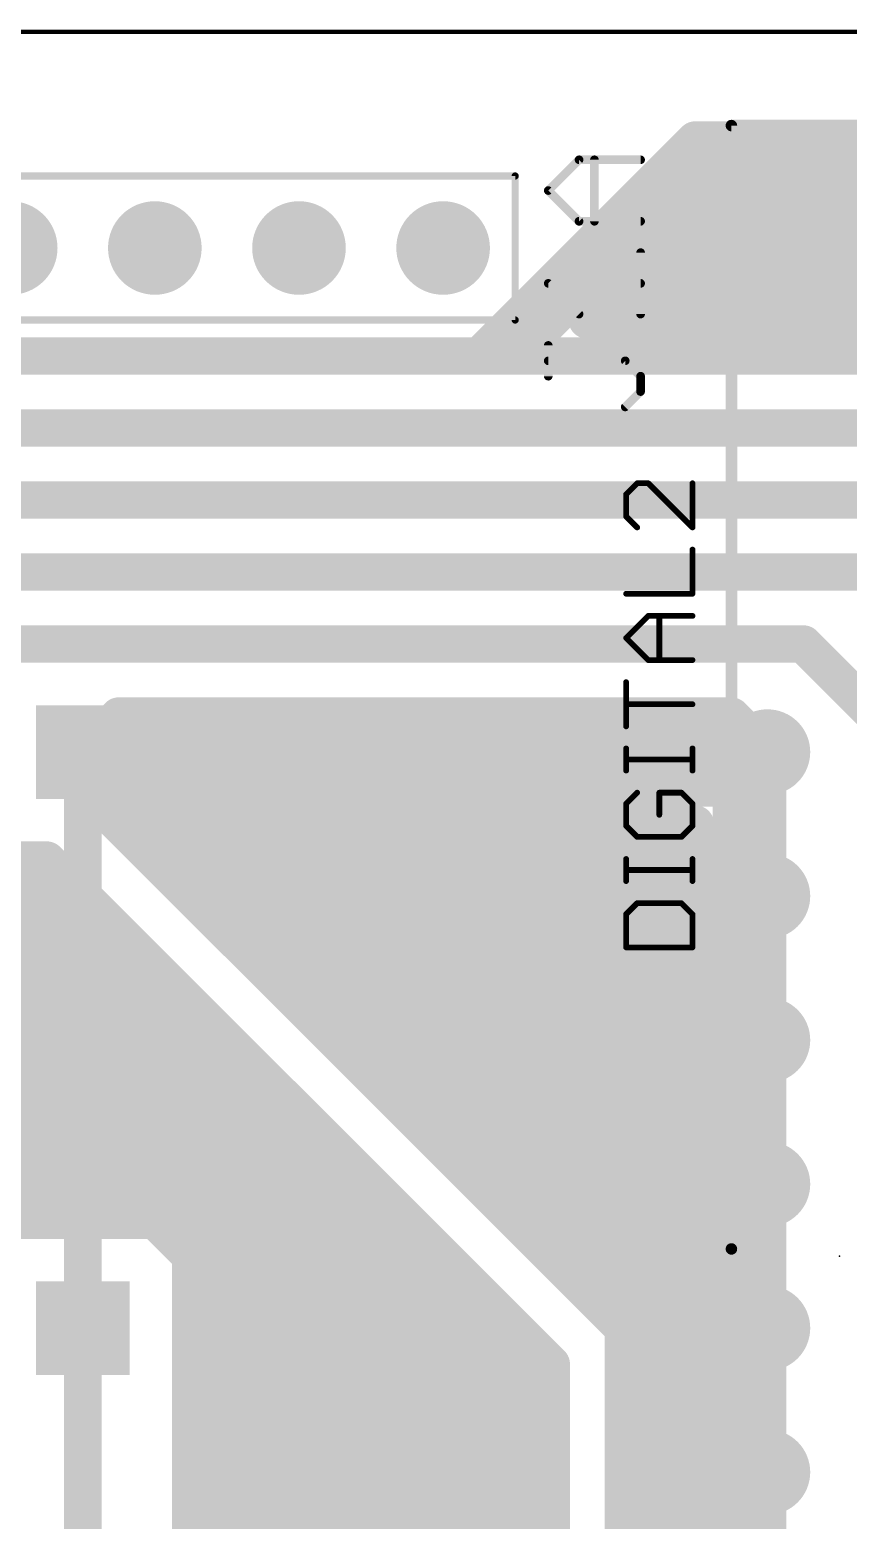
# Model space of a CAD drawing. Extents: x 0 to 64.6, y 0 to 55.9.
# Drawn here: x 32.09 to 46.51, y 29.63 to 55.92 of the extents above; entities that cross this region are included whole.
import ezdxf

# ---------------------------------------------------------------- set-up
doc = ezdxf.new("R2010")
doc.units = 0
for name, color, linetype in [('1', 12, 'CONTINUOUS'), ('16', 132, 'CONTINUOUS'), ('17', 110, 'CONTINUOUS'), ('18', 110, 'CONTINUOUS'), ('21', 253, 'CONTINUOUS'), ('22', 253, 'CONTINUOUS'), ('23', 53, 'CONTINUOUS'), ('25', 253, 'CONTINUOUS')]:
    doc.layers.add(name, color=color, linetype=linetype)

# ---------------------------------------------------------------- blocks, each defined once
blk = doc.blocks.new('RECT')
blk.add_solid([(-0.5, -0.5), (0.5, -0.5), (-0.5, 0.5), (0.5, 0.5)])
blk = doc.blocks.new('ROUNDP')
at = {"const_width": 0.5}
blk.add_lwpolyline([(0, -0.25, 1), (0, 0.25, 1), (0, -0.25)], format="xyb", dxfattribs=at)
blk = doc.blocks.new('SQUAREV')
blk.add_solid([(-0.5, -0.5), (0.5, -0.5), (-0.5, 0.5), (0.5, 0.5)])
blk = doc.blocks.new('ROUNDV')
at = {"const_width": 0.5}
blk.add_lwpolyline([(0, -0.25, 1), (0, 0.25, 1), (0, -0.25)], format="xyb", dxfattribs=at)

msp = doc.modelspace()

# ---------------------------------------------------------------- linework, layer by layer
at = {"layer": '1', "const_width": 0.6604}
msp.add_lwpolyline([(33.02, 33.02), (33.02, 43.18)], dxfattribs=at)
at = {"layer": '1', "const_width": 0.3302}
for points in [[(33.1851, 43.18, 1), (32.8549, 43.18)], [(32.8549, 33.02, 1), (33.1851, 33.02)]]:
    msp.add_lwpolyline(points, format="xyb", dxfattribs=at)
at = {"layer": '16'}
for points, const_width in [([(0, 55.88), (62.23, 55.88)], 0.0762), ([(40.005, 50.165), (43.815, 53.975)], 0.6604), ([(43.815, 53.975), (44.45, 53.975)], 0.6604), ([(43.815, 53.34), (44.45, 53.975)], 0.6604), ([(44.45, 53.975), (56.515, 53.975)], 0.6604), ([(44.45, 53.975), (44.45, 50.165)], 0.6604), ([(40.64, 50.165), (43.815, 53.34)], 0.6604), ([(43.815, 53.34), (43.815, 52.705)], 0.6604), ([(43.815, 52.705), (42.545, 51.435)], 0.6604), ([(43.815, 52.705), (43.815, 52.07)], 0.6604), ([(43.815, 52.07), (43.18, 51.435)], 0.6604), ([(43.815, 50.8), (43.815, 52.07)], 0.6604), ([(42.545, 51.435), (41.91, 50.8)], 0.6604), ([(42.545, 51.435), (43.18, 51.435)], 0.6604), ([(43.815, 50.8), (43.18, 51.435)], 0.6604), ([(41.91, 50.8), (43.815, 50.8)], 0.6604), ([(44.45, 50.165), (43.815, 50.8)], 0.6604), ([(40.005, 50.165), (28.575, 50.165)], 0.6604), ([(40.64, 50.165), (40.005, 50.165)], 0.6604), ([(44.45, 50.165), (40.64, 50.165)], 0.6604), ([(48.895, 50.165), (44.45, 50.165)], 0.6604), ([(19.685, 48.895), (48.26, 48.895)], 0.6604), ([(18.415, 47.625), (47.625, 47.625)], 0.6604), ([(46.99, 46.355), (17.145, 46.355)], 0.6604), ([(15.875, 45.085), (45.72, 45.085)], 0.6604), ([(47.625, 43.18), (45.72, 45.085)], 0.6604), ([(34.925, 34.29), (25.4, 43.815)], 0.6604), ([(33.02, 43.18), (33.655, 43.815)], 0.6604), ([(33.655, 43.815), (44.45, 43.815)], 0.6604), ([(44.45, 43.815), (45.085, 43.18)], 0.6604), ([(36.83, 34.29), (27.94, 43.18)], 0.6604), ([(40.64, 31.75), (29.21, 43.18)], 0.6604), ([(29.845, 43.18), (40.64, 32.385)], 0.6604), ([(33.02, 42.545), (33.02, 43.18)], 0.6604), ([(33.02, 43.18), (44.45, 43.18)], 0.6604), ([(44.45, 43.18), (45.085, 42.545)], 0.6604), ([(45.085, 43.18), (45.085, 42.545)], 0.6604), ([(35.56, 34.29), (27.305, 42.545)], 0.6604), ([(27.94, 42.545), (35.56, 34.925)], 0.6604), ([(29.21, 42.545), (39.37, 32.385)], 0.6604), ([(33.655, 41.91), (33.02, 42.545)], 0.6604), ([(33.02, 42.545), (33.655, 42.545)], 0.6604), ([(34.29, 42.545), (33.655, 42.545)], 0.6604), ([(33.655, 42.545), (42.545, 33.655)], 0.6604), ([(42.545, 34.29), (34.29, 42.545)], 0.6604), ([(34.29, 42.545), (34.925, 42.545)], 0.6604), ([(35.56, 42.545), (34.925, 42.545)], 0.6604), ([(34.925, 42.545), (42.545, 34.925)], 0.6604), ([(42.545, 35.56), (35.56, 42.545)], 0.6604), ([(35.56, 42.545), (36.195, 42.545)], 0.6604), ([(36.83, 42.545), (36.195, 42.545)], 0.6604), ([(36.195, 42.545), (42.545, 36.195)], 0.6604), ([(37.465, 42.545), (36.83, 42.545)], 0.6604), ([(36.83, 42.545), (42.545, 36.83)], 0.6604), ([(42.545, 37.465), (37.465, 42.545)], 0.6604), ([(37.465, 42.545), (38.1, 42.545)], 0.6604), ([(38.735, 42.545), (38.1, 42.545)], 0.6604), ([(38.1, 42.545), (42.545, 38.1)], 0.6604), ([(42.545, 38.735), (38.735, 42.545)], 0.6604), ([(38.735, 42.545), (39.37, 42.545)], 0.6604), ([(39.37, 42.545), (40.005, 42.545)], 0.6604), ([(42.545, 39.37), (39.37, 42.545)], 0.6604), ([(40.005, 42.545), (43.18, 39.37)], 0.6604), ([(40.005, 42.545), (40.64, 42.545)], 0.6604), ([(41.91, 42.545), (40.64, 42.545)], 0.6604), ([(40.64, 42.545), (41.275, 41.91)], 0.6604), ([(41.91, 42.545), (41.275, 41.91)], 0.6604), ([(44.45, 42.545), (41.91, 42.545)], 0.6604), ([(42.545, 41.91), (41.91, 42.545)], 0.6604), ([(45.085, 42.545), (44.45, 41.91)], 0.6604), ([(44.45, 41.91), (44.45, 42.545)], 0.6604), ([(45.085, 42.545), (45.085, 40.64)], 0.6604), ([(25.4, 41.91), (32.385, 34.925)], 0.6604), ([(26.67, 41.91), (33.655, 34.925)], 0.6604), ([(42.545, 33.655), (33.655, 41.91)], 0.6604), ([(42.545, 33.02), (33.655, 41.91)], 0.6604), ([(41.275, 41.91), (41.91, 41.275)], 0.6604), ([(41.91, 41.275), (42.545, 41.91)], 0.6604), ([(42.545, 41.91), (41.91, 41.91)], 0.6604), ([(42.545, 40.64), (42.545, 41.91)], 0.6604), ([(42.545, 41.91), (43.815, 41.91)], 0.6604), ([(33.02, 34.925), (26.67, 41.275)], 0.6604), ([(32.385, 41.275), (31.75, 41.275)], 0.6604), ([(41.275, 32.385), (32.385, 41.275)], 0.6604), ([(41.91, 41.275), (42.545, 40.64)], 0.6604), ([(45.085, 38.1), (45.085, 40.64)], 0.6604), ([(43.18, 39.37), (42.545, 39.37)], 0.6604), ([(42.545, 38.1), (42.545, 38.735)], 0.6604), ([(45.085, 35.56), (45.085, 38.1)], 0.6604), ([(42.545, 36.83), (42.545, 37.465)], 0.6604), ([(42.545, 36.195), (42.545, 36.83)], 0.6604), ([(42.545, 34.925), (42.545, 35.56)], 0.6604), ([(45.085, 33.02), (45.085, 35.56)], 0.6604), ([(32.385, 34.925), (31.75, 34.925)], 0.6604), ([(32.385, 34.925), (33.02, 34.925)], 0.6604), ([(33.655, 34.925), (33.02, 34.925)], 0.6604), ([(33.655, 34.925), (34.29, 34.925)], 0.6604), ([(34.29, 34.925), (35.56, 33.655)], 0.6604), ([(35.56, 34.29), (35.56, 34.925)], 0.6604), ([(35.56, 34.925), (36.195, 34.29)], 0.6604), ([(34.925, 32.385), (34.925, 34.29)], 0.6604), ([(35.56, 33.655), (35.56, 34.29)], 0.6604), ([(36.83, 34.29), (35.56, 34.29)], 0.6604), ([(36.195, 33.655), (36.83, 34.29)], 0.6604), ([(37.465, 33.655), (36.83, 34.29)], 0.6604), ([(42.545, 33.655), (42.545, 34.29)], 0.6604), ([(35.56, 33.02), (35.56, 33.655)], 0.6604), ([(35.56, 33.655), (36.195, 33.655)], 0.6604), ([(36.195, 33.655), (37.465, 33.655)], 0.6604), ([(37.465, 33.655), (38.1, 33.02)], 0.6604), ([(42.545, 33.655), (42.545, 33.02)], 0.6604), ([(33.02, 11.43), (33.02, 33.02)], 0.6604), ([(38.1, 33.02), (35.56, 33.02)], 0.6604), ([(35.56, 31.75), (35.56, 33.02)], 0.6604), ([(38.735, 32.385), (38.1, 33.02)], 0.6604), ([(42.545, 26.035), (42.545, 33.02)], 0.6604), ([(45.085, 30.48), (45.085, 33.02)], 0.6604), ([(34.925, 24.765), (34.925, 32.385)], 0.6604), ([(35.56, 31.75), (34.925, 32.385)], 0.6604), ([(34.925, 32.385), (38.735, 32.385)], 0.6604), ([(39.37, 32.385), (38.735, 32.385)], 0.6604), ([(39.37, 32.385), (40.005, 31.75)], 0.6604), ([(40.64, 32.385), (40.64, 31.75)], 0.6604), ([(41.275, 29.21), (41.275, 32.385)], 0.6604), ([(40.005, 31.75), (35.56, 31.75)], 0.6604), ([(45.085, 27.94), (45.085, 30.48)], 0.6604)]:
    msp.add_lwpolyline(points, dxfattribs=dict(at, const_width=const_width))
at = {"layer": '16', "const_width": 0.3302}
for points in [[(43.815, 54.1401, 1), (43.815, 53.8099)], [(43.9317, 53.8583, 1), (43.6983, 54.0917)], [(44.45, 54.1401, 1), (44.45, 53.8099)], [(44.6151, 53.975, 1), (44.2849, 53.975)], [(44.5667, 53.8583, 1), (44.3333, 54.0917)], [(44.45, 53.8099, 1), (44.45, 54.1401)], [(43.9801, 53.34, 1), (43.6499, 53.34)], [(43.6983, 53.4567, 1), (43.9317, 53.2233)], [(43.9317, 53.2233, 1), (43.6983, 53.4567)], [(43.9801, 52.705, 1), (43.6499, 52.705)], [(43.6499, 52.705, 1), (43.9801, 52.705)], [(43.9317, 52.5883, 1), (43.6983, 52.8217)], [(43.9801, 52.07, 1), (43.6499, 52.07)], [(43.9317, 51.9533, 1), (43.6983, 52.1867)], [(43.6499, 52.07, 1), (43.9801, 52.07)], [(42.545, 51.6001, 1), (42.545, 51.2699)], [(42.4283, 51.5517, 1), (42.6617, 51.3183)], [(42.6617, 51.3183, 1), (42.4283, 51.5517)], [(43.2967, 51.5517, 1), (43.0633, 51.3183)], [(43.0633, 51.5517, 1), (43.2967, 51.3183)], [(43.18, 51.2699, 1), (43.18, 51.6001)], [(41.91, 50.9651, 1), (41.91, 50.6349)], [(41.7933, 50.9167, 1), (42.0267, 50.6833)], [(43.9317, 50.9167, 1), (43.6983, 50.6833)], [(43.6983, 50.6833, 1), (43.9317, 50.9167)], [(43.815, 50.6349, 1), (43.815, 50.9651)], [(43.6499, 50.8, 1), (43.9801, 50.8)], [(40.005, 50.3301, 1), (40.005, 49.9999)], [(40.005, 49.9999, 1), (40.005, 50.3301)], [(40.64, 50.3301, 1), (40.64, 49.9999)], [(40.64, 49.9999, 1), (40.64, 50.3301)], [(44.45, 50.3301, 1), (44.45, 49.9999)], [(44.45, 49.9999, 1), (44.45, 50.3301)], [(39.8883, 50.2817, 1), (40.1217, 50.0483)], [(40.5233, 50.2817, 1), (40.7567, 50.0483)], [(44.2849, 50.165, 1), (44.6151, 50.165)], [(44.3333, 50.0483, 1), (44.5667, 50.2817)], [(45.8367, 45.2017, 1), (45.6033, 44.9683)], [(45.72, 44.9199, 1), (45.72, 45.2501)], [(33.655, 43.9801, 1), (33.655, 43.6499)], [(33.7717, 43.6983, 1), (33.5383, 43.9317)], [(44.5667, 43.9317, 1), (44.3333, 43.6983)], [(44.45, 43.6499, 1), (44.45, 43.9801)], [(33.1851, 43.18, 1), (32.8549, 43.18)], [(33.02, 43.3451, 1), (33.02, 43.0149)], [(32.9033, 43.2967, 1), (33.1367, 43.0633)], [(44.5667, 43.2967, 1), (44.3333, 43.0633)], [(44.45, 43.0149, 1), (44.45, 43.3451)], [(45.2501, 43.18, 1), (44.9199, 43.18)], [(44.9683, 43.0633, 1), (45.2017, 43.2967)], [(33.02, 42.7101, 1), (33.02, 42.3799)], [(33.1367, 42.6617, 1), (32.9033, 42.4283)], [(33.655, 42.7101, 1), (33.655, 42.3799)], [(33.7717, 42.6617, 1), (33.5383, 42.4283)], [(33.655, 42.3799, 1), (33.655, 42.7101)], [(34.29, 42.7101, 1), (34.29, 42.3799)], [(34.4067, 42.6617, 1), (34.1733, 42.4283)], [(34.29, 42.3799, 1), (34.29, 42.7101)], [(34.925, 42.7101, 1), (34.925, 42.3799)], [(35.0417, 42.6617, 1), (34.8083, 42.4283)], [(34.925, 42.3799, 1), (34.925, 42.7101)], [(35.56, 42.7101, 1), (35.56, 42.3799)], [(35.6767, 42.6617, 1), (35.4433, 42.4283)], [(35.56, 42.3799, 1), (35.56, 42.7101)], [(36.195, 42.7101, 1), (36.195, 42.3799)], [(36.3117, 42.6617, 1), (36.0783, 42.4283)], [(36.195, 42.3799, 1), (36.195, 42.7101)], [(36.83, 42.7101, 1), (36.83, 42.3799)], [(36.9467, 42.6617, 1), (36.7133, 42.4283)], [(36.83, 42.3799, 1), (36.83, 42.7101)], [(37.465, 42.7101, 1), (37.465, 42.3799)], [(37.5817, 42.6617, 1), (37.3483, 42.4283)], [(37.465, 42.3799, 1), (37.465, 42.7101)], [(38.1, 42.7101, 1), (38.1, 42.3799)], [(38.2167, 42.6617, 1), (37.9833, 42.4283)], [(38.1, 42.3799, 1), (38.1, 42.7101)], [(38.735, 42.7101, 1), (38.735, 42.3799)], [(38.8517, 42.6617, 1), (38.6183, 42.4283)], [(38.735, 42.3799, 1), (38.735, 42.7101)], [(39.37, 42.7101, 1), (39.37, 42.3799)], [(39.4867, 42.6617, 1), (39.2533, 42.4283)], [(39.37, 42.3799, 1), (39.37, 42.7101)], [(40.005, 42.7101, 1), (40.005, 42.3799)], [(40.1217, 42.6617, 1), (39.8883, 42.4283)], [(40.005, 42.3799, 1), (40.005, 42.7101)], [(40.64, 42.7101, 1), (40.64, 42.3799)], [(40.7567, 42.6617, 1), (40.5233, 42.4283)], [(40.64, 42.3799, 1), (40.64, 42.7101)], [(41.91, 42.7101, 1), (41.91, 42.3799)], [(42.0267, 42.6617, 1), (41.7933, 42.4283)], [(42.0267, 42.4283, 1), (41.7933, 42.6617)], [(41.91, 42.3799, 1), (41.91, 42.7101)], [(44.6151, 42.545, 1), (44.2849, 42.545)], [(44.45, 42.3799, 1), (44.45, 42.7101)], [(45.2501, 42.545, 1), (44.9199, 42.545)], [(45.2017, 42.4283, 1), (44.9683, 42.6617)], [(32.8549, 42.545, 1), (33.1851, 42.545)], [(44.9199, 42.545, 1), (45.2501, 42.545)], [(44.9683, 42.4283, 1), (45.2017, 42.6617)], [(33.7673, 42.031, 1), (33.5427, 41.789)], [(33.7717, 42.0267, 1), (33.5383, 41.7933)], [(33.5383, 41.7933, 1), (33.7717, 42.0267)], [(41.3917, 42.0267, 1), (41.1583, 41.7933)], [(41.1583, 42.0267, 1), (41.3917, 41.7933)], [(41.1583, 41.7933, 1), (41.3917, 42.0267)], [(41.91, 42.0751, 1), (41.91, 41.7449)], [(42.7101, 41.91, 1), (42.3799, 41.91)], [(42.545, 42.0751, 1), (42.545, 41.7449)], [(42.6617, 41.7933, 1), (42.4283, 42.0267)], [(42.4283, 41.7933, 1), (42.6617, 42.0267)], [(42.545, 41.7449, 1), (42.545, 42.0751)], [(43.815, 41.7449, 1), (43.815, 42.0751)], [(44.2849, 41.91, 1), (44.6151, 41.91)], [(44.3333, 42.0267, 1), (44.5667, 41.7933)], [(32.5017, 41.3917, 1), (32.2683, 41.1583)], [(32.385, 41.1099, 1), (32.385, 41.4401)], [(42.0267, 41.3917, 1), (41.7933, 41.1583)], [(41.7933, 41.3917, 1), (42.0267, 41.1583)], [(41.7933, 41.1583, 1), (42.0267, 41.3917)], [(42.3799, 40.64, 1), (42.7101, 40.64)], [(42.4283, 40.5233, 1), (42.6617, 40.7567)], [(45.2501, 40.64, 1), (44.9199, 40.64)], [(44.9199, 40.64, 1), (45.2501, 40.64)], [(42.545, 39.5351, 1), (42.545, 39.2049)], [(43.18, 39.2049, 1), (43.18, 39.5351)], [(42.4283, 39.2533, 1), (42.6617, 39.4867)], [(43.0633, 39.2533, 1), (43.2967, 39.4867)], [(42.7101, 38.735, 1), (42.3799, 38.735)], [(42.4283, 38.6183, 1), (42.6617, 38.8517)], [(42.4283, 37.9833, 1), (42.6617, 38.2167)], [(45.2501, 38.1, 1), (44.9199, 38.1)], [(42.3799, 38.1, 1), (42.7101, 38.1)], [(44.9199, 38.1, 1), (45.2501, 38.1)], [(42.7101, 37.465, 1), (42.3799, 37.465)], [(42.4283, 37.3483, 1), (42.6617, 37.5817)], [(42.7101, 36.83, 1), (42.3799, 36.83)], [(42.4283, 36.7133, 1), (42.6617, 36.9467)], [(42.3799, 36.83, 1), (42.7101, 36.83)], [(42.3799, 36.195, 1), (42.7101, 36.195)], [(42.4283, 36.0783, 1), (42.6617, 36.3117)], [(42.7101, 35.56, 1), (42.3799, 35.56)], [(42.4283, 35.4433, 1), (42.6617, 35.6767)], [(45.2501, 35.56, 1), (44.9199, 35.56)], [(44.9199, 35.56, 1), (45.2501, 35.56)], [(32.385, 35.0901, 1), (32.385, 34.7599)], [(32.385, 34.7599, 1), (32.385, 35.0901)], [(33.02, 35.0901, 1), (33.02, 34.7599)], [(33.02, 34.7599, 1), (33.02, 35.0901)], [(33.655, 35.0901, 1), (33.655, 34.7599)], [(33.655, 34.7599, 1), (33.655, 35.0901)], [(34.4067, 35.0417, 1), (34.1733, 34.8083)], [(34.29, 34.7599, 1), (34.29, 35.0901)], [(35.7251, 34.925, 1), (35.3949, 34.925)], [(35.6767, 35.0417, 1), (35.4433, 34.8083)], [(32.2683, 34.8083, 1), (32.5017, 35.0417)], [(32.9033, 34.8083, 1), (33.1367, 35.0417)], [(33.5383, 34.8083, 1), (33.7717, 35.0417)], [(35.4433, 34.8083, 1), (35.6767, 35.0417)], [(42.3799, 34.925, 1), (42.7101, 34.925)], [(42.4283, 34.8083, 1), (42.6617, 35.0417)], [(35.0901, 34.29, 1), (34.7599, 34.29)], [(34.8083, 34.1733, 1), (35.0417, 34.4067)], [(35.7251, 34.29, 1), (35.3949, 34.29)], [(35.56, 34.4551, 1), (35.56, 34.1249)], [(35.3949, 34.29, 1), (35.7251, 34.29)], [(35.4433, 34.1733, 1), (35.6767, 34.4067)], [(36.0783, 34.1733, 1), (36.3117, 34.4067)], [(36.9467, 34.4067, 1), (36.7133, 34.1733)], [(36.9467, 34.1733, 1), (36.7133, 34.4067)], [(36.7133, 34.1733, 1), (36.9467, 34.4067)], [(36.83, 34.1249, 1), (36.83, 34.4551)], [(42.7101, 34.29, 1), (42.3799, 34.29)], [(42.4283, 34.1733, 1), (42.6617, 34.4067)], [(35.7251, 33.655, 1), (35.3949, 33.655)], [(35.56, 33.8201, 1), (35.56, 33.4899)], [(35.4433, 33.5383, 1), (35.6767, 33.7717)], [(36.195, 33.8201, 1), (36.195, 33.4899)], [(36.0783, 33.7717, 1), (36.3117, 33.5383)], [(36.195, 33.4899, 1), (36.195, 33.8201)], [(37.5817, 33.7717, 1), (37.3483, 33.5383)], [(37.3483, 33.5383, 1), (37.5817, 33.7717)], [(37.465, 33.4899, 1), (37.465, 33.8201)], [(42.7101, 33.655, 1), (42.3799, 33.655)], [(42.4283, 33.5383, 1), (42.6617, 33.7717)], [(42.4327, 33.534, 1), (42.6573, 33.776)], [(35.3949, 33.655, 1), (35.7251, 33.655)], [(42.3799, 33.655, 1), (42.7101, 33.655)], [(33.1851, 33.02, 1), (32.8549, 33.02)], [(35.56, 33.1851, 1), (35.56, 32.8549)], [(35.7251, 33.02, 1), (35.3949, 33.02)], [(35.3949, 33.02, 1), (35.7251, 33.02)], [(38.2167, 33.1367, 1), (37.9833, 32.9033)], [(37.9833, 32.9033, 1), (38.2167, 33.1367)], [(38.1, 32.8549, 1), (38.1, 33.1851)], [(42.7101, 33.02, 1), (42.3799, 33.02)], [(42.3799, 33.02, 1), (42.7101, 33.02)], [(42.4283, 32.9033, 1), (42.6617, 33.1367)], [(45.2501, 33.02, 1), (44.9199, 33.02)], [(44.9199, 33.02, 1), (45.2501, 33.02)], [(35.0901, 32.385, 1), (34.7599, 32.385)], [(34.925, 32.5501, 1), (34.925, 32.2199)], [(35.0417, 32.5017, 1), (34.8083, 32.2683)], [(38.735, 32.5501, 1), (38.735, 32.2199)], [(38.6183, 32.2683, 1), (38.8517, 32.5017)], [(38.735, 32.2199, 1), (38.735, 32.5501)], [(39.4867, 32.5017, 1), (39.2533, 32.2683)], [(39.2533, 32.2683, 1), (39.4867, 32.5017)], [(39.37, 32.2199, 1), (39.37, 32.5501)], [(40.8051, 32.385, 1), (40.4749, 32.385)], [(40.5233, 32.2683, 1), (40.7567, 32.5017)], [(41.4401, 32.385, 1), (41.1099, 32.385)], [(41.1583, 32.2683, 1), (41.3917, 32.5017)], [(34.7599, 32.385, 1), (35.0901, 32.385)], [(35.56, 31.9151, 1), (35.56, 31.5849)], [(40.005, 31.5849, 1), (40.005, 31.9151)], [(35.3949, 31.75, 1), (35.7251, 31.75)], [(35.4433, 31.6333, 1), (35.6767, 31.8667)], [(39.8883, 31.6333, 1), (40.1217, 31.8667)], [(40.4749, 31.75, 1), (40.8051, 31.75)], [(40.5233, 31.6333, 1), (40.7567, 31.8667)], [(45.2501, 30.48, 1), (44.9199, 30.48)], [(44.9199, 30.48, 1), (45.2501, 30.48)]]:
    msp.add_lwpolyline(points, format="xyb", dxfattribs=at)
at = {"layer": '21'}
for points, const_width in [([(44.45, 54.229), (60.706, 54.229)], 0.2032), ([(44.45, 54.229), (44.45, 34.417)], 0.2032), ([(20.32, 53.34), (40.64, 53.34)], 0.127), ([(40.64, 53.34), (40.64, 50.8)], 0.127), ([(40.64, 50.8), (20.32, 50.8)], 0.127)]:
    msp.add_lwpolyline(points, dxfattribs=dict(at, const_width=const_width))
for points, const_width in [([(44.45, 54.2798, 1), (44.45, 54.1782)], 0.1016), ([(44.5008, 54.229, 1), (44.3992, 54.229)], 0.1016), ([(40.6718, 53.34, 1), (40.6082, 53.34)], 0.0635), ([(40.64, 53.3083, 1), (40.64, 53.3718)], 0.0635), ([(40.6082, 50.8, 1), (40.6718, 50.8)], 0.0635), ([(40.64, 50.7683, 1), (40.64, 50.8318)], 0.0635), ([(44.3992, 34.417, 1), (44.5008, 34.417)], 0.1016)]:
    msp.add_lwpolyline(points, format="xyb", dxfattribs=dict(at, const_width=const_width))
at = {"layer": '22', "const_width": 0.2032}
msp.add_lwpolyline([(44.45, 14.351), (44.45, 34.417)], dxfattribs=at)
at = {"layer": '22', "const_width": 0.1016}
msp.add_lwpolyline([(44.5008, 34.417, 1), (44.3992, 34.417)], format="xyb", dxfattribs=at)
at = {"layer": '23'}
msp.add_point((46.355, 34.29), dxfattribs=at)
at = {"layer": '25'}
for points, const_width in [([(41.2228, 53.0834), (41.7651, 53.6257)], 0.1524), ([(41.7651, 53.6257), (42.8498, 53.6257)], 0.1524), ([(42.0363, 52.541), (42.0363, 53.6257)], 0.1524), ([(41.7651, 52.541), (41.2228, 53.0834)], 0.1524), ([(42.8498, 52.541), (41.7651, 52.541)], 0.1524), ([(42.8498, 50.9039), (42.8498, 51.9885)], 0.1524), ([(41.7651, 50.9039), (41.2228, 51.4462)], 0.1524), ([(41.2228, 51.4462), (42.8498, 51.4462)], 0.1524), ([(41.2228, 49.8091), (41.2228, 50.3514)], 0.1524), ([(42.5786, 50.0802), (41.2228, 50.0802)], 0.1524), ([(42.8498, 49.8091), (42.5786, 50.0802)], 0.1524), ([(42.8498, 49.5379), (42.8498, 49.8091)], 0.1524), ([(42.5786, 49.2667), (42.8498, 49.5379)], 0.1524), ([(42.7897, 47.921), (42.5948, 47.7261)], 0.1016), ([(42.9846, 47.921), (42.7897, 47.921)], 0.1016), ([(43.7642, 47.1414), (42.9846, 47.921)], 0.1016), ([(43.7642, 47.921), (43.7642, 47.1414)], 0.1016), ([(42.5948, 47.7261), (42.5948, 47.3363)], 0.1016), ([(42.5948, 47.3363), (42.7897, 47.1414)], 0.1016), ([(43.7642, 45.972), (43.7642, 46.7516)], 0.1016), ([(42.5948, 45.972), (43.7642, 45.972)], 0.1016), ([(42.5948, 45.1924), (42.9846, 45.5822)], 0.1016), ([(42.9846, 45.5822), (43.7642, 45.5822)], 0.1016), ([(43.1795, 44.8026), (43.1795, 45.5822)], 0.1016), ([(42.9846, 44.8026), (42.5948, 45.1924)], 0.1016), ([(43.7642, 44.8026), (42.9846, 44.8026)], 0.1016), ([(42.5948, 43.6332), (42.5948, 44.4128)], 0.1016), ([(43.7642, 44.023), (42.5948, 44.023)], 0.1016), ([(42.5948, 42.8536), (42.5948, 43.2434)], 0.1016), ([(43.7642, 42.8536), (43.7642, 43.2434)], 0.1016), ([(43.7642, 43.0485), (42.5948, 43.0485)], 0.1016), ([(42.7897, 42.4638), (42.5948, 42.2689)], 0.1016), ([(42.5948, 42.2689), (42.5948, 41.8791)], 0.1016), ([(43.5693, 42.4638), (43.1795, 42.4638)], 0.1016), ([(43.1795, 42.4638), (43.1795, 42.074)], 0.1016), ([(43.7642, 42.2689), (43.5693, 42.4638)], 0.1016), ([(43.7642, 41.8791), (43.7642, 42.2689)], 0.1016), ([(42.5948, 41.8791), (42.7897, 41.6842)], 0.1016), ([(43.5693, 41.6842), (43.7642, 41.8791)], 0.1016), ([(42.7897, 41.6842), (43.5693, 41.6842)], 0.1016), ([(42.5948, 40.9046), (42.5948, 41.2944)], 0.1016), ([(43.7642, 40.9046), (43.7642, 41.2944)], 0.1016), ([(43.7642, 41.0995), (42.5948, 41.0995)], 0.1016), ([(42.7897, 40.5148), (42.5948, 40.3199)], 0.1016), ([(43.5693, 40.5148), (42.7897, 40.5148)], 0.1016), ([(43.7642, 40.3199), (43.5693, 40.5148)], 0.1016), ([(42.5948, 40.3199), (42.5948, 39.7352)], 0.1016), ([(43.7642, 39.7352), (43.7642, 40.3199)], 0.1016), ([(42.5948, 39.7352), (43.7642, 39.7352)], 0.1016)]:
    msp.add_lwpolyline(points, dxfattribs=dict(at, const_width=const_width))
for points, const_width in [([(41.7651, 53.6638, 1), (41.7651, 53.5876)], 0.0762), ([(41.7921, 53.5988, 1), (41.7382, 53.6526)], 0.0762), ([(42.0744, 53.6257, 1), (41.9982, 53.6257)], 0.0762), ([(42.8498, 53.5876, 1), (42.8498, 53.6638)], 0.0762), ([(41.2498, 53.1103, 1), (41.1959, 53.0564)], 0.0762), ([(41.1959, 53.1103, 1), (41.2498, 53.0564)], 0.0762), ([(41.7651, 52.5791, 1), (41.7651, 52.5029)], 0.0762), ([(41.7382, 52.5141, 1), (41.7921, 52.568)], 0.0762), ([(41.9982, 52.541, 1), (42.0744, 52.541)], 0.0762), ([(42.8498, 52.5029, 1), (42.8498, 52.5791)], 0.0762), ([(42.8879, 51.9885, 1), (42.8117, 51.9885)], 0.0762), ([(41.2498, 51.4732, 1), (41.1959, 51.4193)], 0.0762), ([(41.2228, 51.4843, 1), (41.2228, 51.4081)], 0.0762), ([(42.8498, 51.4081, 1), (42.8498, 51.4843)], 0.0762), ([(41.7382, 50.8769, 1), (41.7921, 50.9308)], 0.0762), ([(42.8117, 50.9039, 1), (42.8879, 50.9039)], 0.0762), ([(41.2609, 50.3514, 1), (41.1847, 50.3514)], 0.0762), ([(41.2228, 50.1183, 1), (41.2228, 50.0421)], 0.0762), ([(42.6056, 50.1072, 1), (42.5517, 50.0533)], 0.0762), ([(42.5786, 50.0421, 1), (42.5786, 50.1183)], 0.0762), ([(41.1847, 49.8091, 1), (41.2609, 49.8091)], 0.0762), ([(42.8879, 49.8091, 1), (42.8117, 49.8091)], 0.0762), ([(42.8229, 49.7821, 1), (42.8767, 49.836)], 0.0762), ([(42.8117, 49.5379, 1), (42.8879, 49.5379)], 0.0762), ([(42.8767, 49.5109, 1), (42.8229, 49.5648)], 0.0762), ([(42.5517, 49.2937, 1), (42.6056, 49.2398)], 0.0762), ([(42.7897, 47.9464, 1), (42.7897, 47.8956)], 0.0508), ([(42.8077, 47.903, 1), (42.7717, 47.9389)], 0.0508), ([(43.0026, 47.9389, 1), (42.9666, 47.903)], 0.0508), ([(42.9846, 47.8956, 1), (42.9846, 47.9464)], 0.0508), ([(43.7896, 47.921, 1), (43.7388, 47.921)], 0.0508), ([(42.6202, 47.7261, 1), (42.5694, 47.7261)], 0.0508), ([(42.5768, 47.744, 1), (42.6128, 47.7081)], 0.0508), ([(42.6128, 47.3542, 1), (42.5768, 47.3183)], 0.0508), ([(42.5694, 47.3363, 1), (42.6202, 47.3363)], 0.0508), ([(42.7717, 47.1234, 1), (42.8077, 47.1593)], 0.0508), ([(43.7388, 47.1414, 1), (43.7896, 47.1414)], 0.0508), ([(43.7462, 47.1234, 1), (43.7822, 47.1593)], 0.0508), ([(43.7896, 46.7516, 1), (43.7388, 46.7516)], 0.0508), ([(42.5948, 45.9974, 1), (42.5948, 45.9466)], 0.0508), ([(43.7642, 45.9466, 1), (43.7642, 45.9974)], 0.0508), ([(43.7388, 45.972, 1), (43.7896, 45.972)], 0.0508), ([(42.9846, 45.6076, 1), (42.9846, 45.5568)], 0.0508), ([(43.0026, 45.5642, 1), (42.9666, 45.6001)], 0.0508), ([(43.2049, 45.5822, 1), (43.1541, 45.5822)], 0.0508), ([(43.7642, 45.5568, 1), (43.7642, 45.6076)], 0.0508), ([(42.6128, 45.2103, 1), (42.5768, 45.1744)], 0.0508), ([(42.5768, 45.2103, 1), (42.6128, 45.1744)], 0.0508), ([(42.9846, 44.828, 1), (42.9846, 44.7772)], 0.0508), ([(42.9666, 44.7846, 1), (43.0026, 44.8206)], 0.0508), ([(43.1541, 44.8026, 1), (43.2049, 44.8026)], 0.0508), ([(43.7642, 44.7772, 1), (43.7642, 44.828)], 0.0508), ([(42.6202, 44.4128, 1), (42.5694, 44.4128)], 0.0508), ([(42.5948, 44.0484, 1), (42.5948, 43.9976)], 0.0508), ([(43.7642, 43.9976, 1), (43.7642, 44.0484)], 0.0508), ([(42.5694, 43.6332, 1), (42.6202, 43.6332)], 0.0508), ([(42.6202, 43.2434, 1), (42.5694, 43.2434)], 0.0508), ([(43.7896, 43.2434, 1), (43.7388, 43.2434)], 0.0508), ([(42.5948, 43.0739, 1), (42.5948, 43.0231)], 0.0508), ([(42.5694, 42.8536, 1), (42.6202, 42.8536)], 0.0508), ([(43.7388, 42.8536, 1), (43.7896, 42.8536)], 0.0508), ([(43.7642, 43.0231, 1), (43.7642, 43.0739)], 0.0508), ([(42.6202, 42.2689, 1), (42.5694, 42.2689)], 0.0508), ([(42.8077, 42.4458, 1), (42.7717, 42.4818)], 0.0508), ([(43.1795, 42.4892, 1), (43.1795, 42.4384)], 0.0508), ([(43.2049, 42.4638, 1), (43.1541, 42.4638)], 0.0508), ([(43.5873, 42.4818, 1), (43.5513, 42.4458)], 0.0508), ([(43.5693, 42.4384, 1), (43.5693, 42.4892)], 0.0508), ([(43.7896, 42.2689, 1), (43.7388, 42.2689)], 0.0508), ([(42.5768, 42.2869, 1), (42.6128, 42.2509)], 0.0508), ([(43.1541, 42.074, 1), (43.2049, 42.074)], 0.0508), ([(43.7462, 42.2509, 1), (43.7822, 42.2869)], 0.0508), ([(42.6128, 41.8971, 1), (42.5768, 41.8611)], 0.0508), ([(42.5694, 41.8791, 1), (42.6202, 41.8791)], 0.0508), ([(43.7388, 41.8791, 1), (43.7896, 41.8791)], 0.0508), ([(43.7822, 41.8611, 1), (43.7462, 41.8971)], 0.0508), ([(42.7897, 41.7096, 1), (42.7897, 41.6588)], 0.0508), ([(42.7717, 41.6662, 1), (42.8077, 41.7022)], 0.0508), ([(43.5513, 41.7022, 1), (43.5873, 41.6662)], 0.0508), ([(43.5693, 41.6588, 1), (43.5693, 41.7096)], 0.0508), ([(42.6202, 41.2944, 1), (42.5694, 41.2944)], 0.0508), ([(43.7896, 41.2944, 1), (43.7388, 41.2944)], 0.0508), ([(42.5948, 41.1249, 1), (42.5948, 41.0741)], 0.0508), ([(43.7642, 41.0741, 1), (43.7642, 41.1249)], 0.0508), ([(42.5694, 40.9046, 1), (42.6202, 40.9046)], 0.0508), ([(43.7388, 40.9046, 1), (43.7896, 40.9046)], 0.0508), ([(42.7897, 40.5402, 1), (42.7897, 40.4894)], 0.0508), ([(42.8077, 40.4968, 1), (42.7717, 40.5328)], 0.0508), ([(43.5873, 40.5328, 1), (43.5513, 40.4968)], 0.0508), ([(43.5693, 40.4894, 1), (43.5693, 40.5402)], 0.0508), ([(42.5768, 40.3379, 1), (42.6128, 40.3019)], 0.0508), ([(42.6202, 40.3199, 1), (42.5694, 40.3199)], 0.0508), ([(43.7896, 40.3199, 1), (43.7388, 40.3199)], 0.0508), ([(43.7462, 40.3019, 1), (43.7822, 40.3379)], 0.0508), ([(42.5948, 39.7606, 1), (42.5948, 39.7098)], 0.0508), ([(42.5694, 39.7352, 1), (42.6202, 39.7352)], 0.0508), ([(43.7388, 39.7352, 1), (43.7896, 39.7352)], 0.0508), ([(43.7642, 39.7098, 1), (43.7642, 39.7606)], 0.0508)]:
    msp.add_lwpolyline(points, format="xyb", dxfattribs=dict(at, const_width=const_width))

# ---------------------------------------------------------------- block references
at = {"layer": '16'}
for p, xscale, yscale in [((50.4825, 52.07), 12.065, 3.81), ((43.815, 33.9725), 2.54, 15.875), ((38.1, 28.8925), 6.35, 5.715)]:
    msp.add_blockref('RECT', p, dxfattribs=dict(at, xscale=xscale, yscale=yscale))
at = {"layer": '17', "xscale": 1.508, "yscale": 1.508, "rotation": 270}
for p in [(45.085, 43.18), (45.085, 43.18), (45.085, 40.64), (45.085, 40.64), (45.085, 38.1), (45.085, 38.1), (45.085, 35.56), (45.085, 35.56), (45.085, 33.02), (45.085, 33.02), (45.085, 30.48), (45.085, 30.48)]:
    msp.add_blockref('ROUNDP', p, dxfattribs=at)
at = {"layer": '18', "xscale": 1.65, "yscale": 1.65}
for name, p in [('ROUNDV', (31.75, 52.07)), ('ROUNDV', (31.75, 52.07)), ('ROUNDV', (34.29, 52.07)), ('ROUNDV', (34.29, 52.07)), ('ROUNDV', (36.83, 52.07)), ('ROUNDV', (36.83, 52.07)), ('ROUNDV', (39.37, 52.07)), ('ROUNDV', (39.37, 52.07)), ('SQUAREV', (33.02, 43.18)), ('SQUAREV', (33.02, 43.18)), ('SQUAREV', (33.02, 33.02)), ('SQUAREV', (33.02, 33.02))]:
    msp.add_blockref(name, p, dxfattribs=at)

doc.saveas('drawing.dxf')
